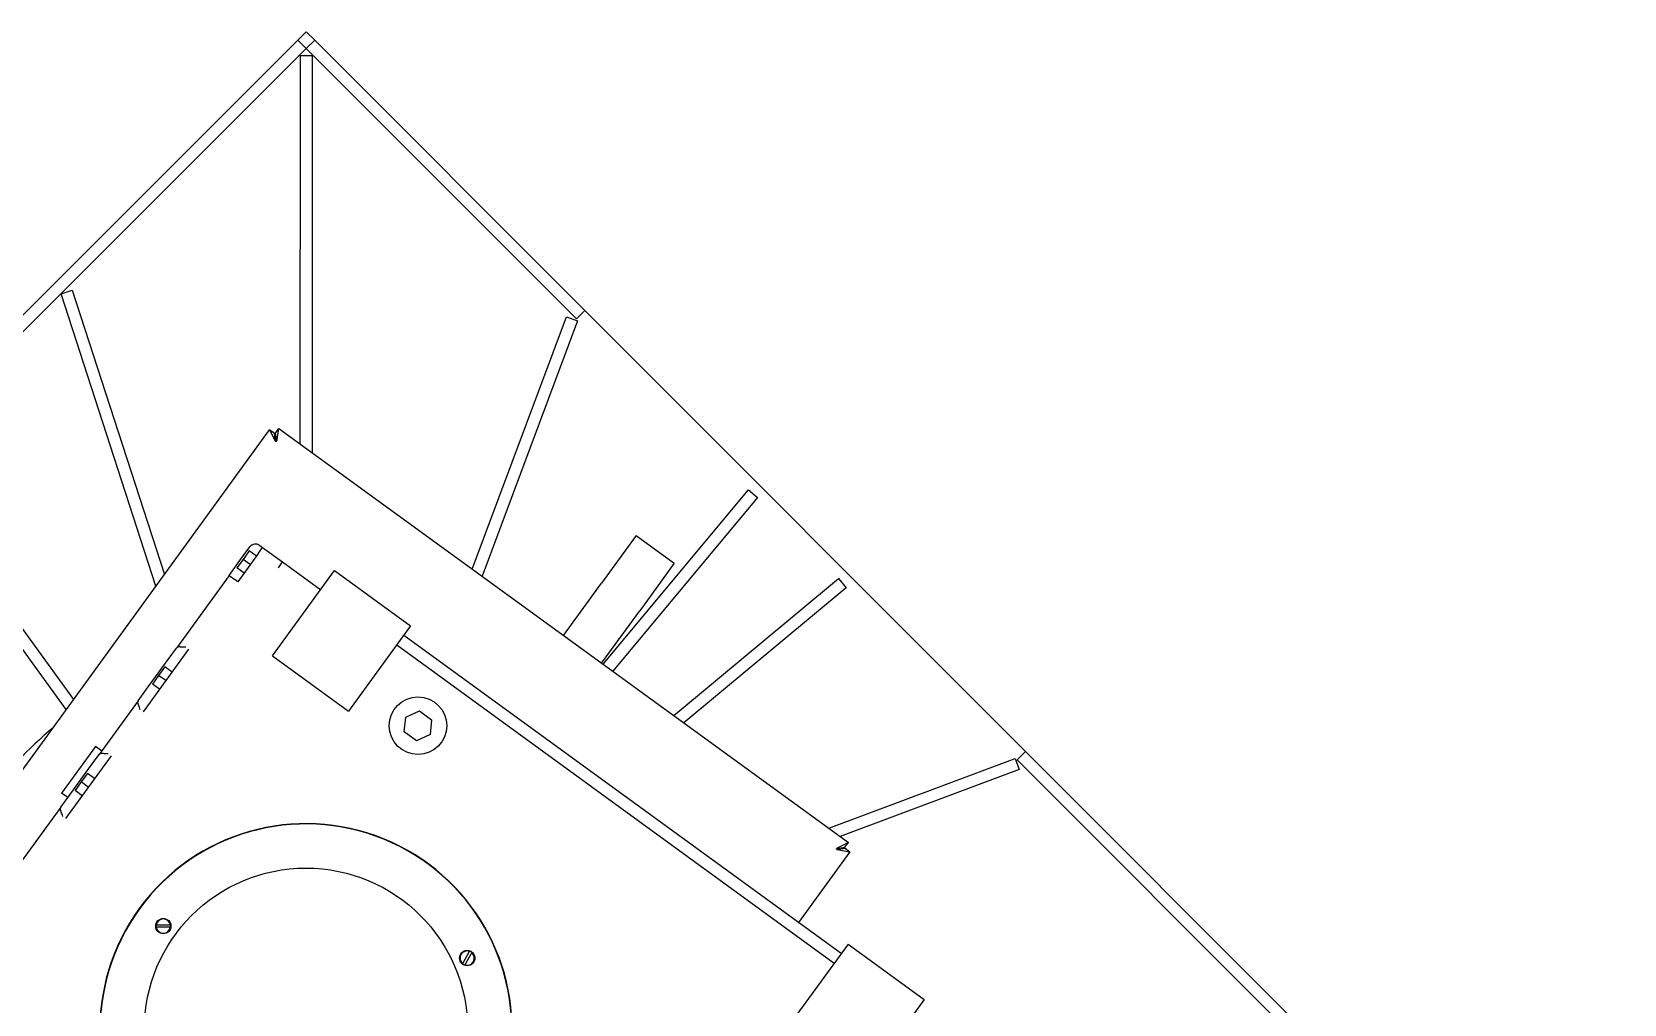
# Model space of a CAD drawing. Header units: millimetres. Extents: x 0 to 157650, y 0 to 89100.
# Drawn here: x 56309 to 57663, y 31708 to 32534 of the extents above; entities that cross this region are included whole.
import ezdxf

# ---------------------------------------------------------------- set-up
doc = ezdxf.new("R2010")
doc.units = ezdxf.units.MM
doc.header["$LTSCALE"] = 150
doc.layers.add('Visible', color=7, linetype='Continuous', lineweight=25)

msp = doc.modelspace()

# ---------------------------------------------------------------- linework, layer by layer
at = {"layer": 'Visible', "color": 9, "true_color": 0xc0c0c0}
for p, q in [((56535.2, 32527.4), (55700.6, 31693.3)), ((56535.2, 32527.4), (56542.3, 32534.4)), ((56542.3, 32534.4), (56535.2, 32527.4)), ((56542.3, 32520.3), (56535.2, 32527.4)), ((56542.3, 32534.4), (56549.4, 32527.4)), ((56549.4, 32527.4), (56542.3, 32520.3)), ((56549.4, 32527.4), (56779.1, 32297.5)), ((56542.3, 32520.3), (55707.6, 31686.2)), ((56537.2, 32184), (56537.3, 32514.4)), ((56537.3, 32514.4), (56547.3, 32514.4)), ((56542.3, 32520.3), (56772, 32290.4)), ((56547.3, 32514.4), (56547.2, 32176.7)), ((56333.7, 32311.7), (56343.2, 32314.8)), ((56414.4, 32063), (56333.7, 32311.7)), ((56343.2, 32314.8), (56421.7, 32073)), ((56779.1, 32297.5), (56772, 32290.4)), ((56779.1, 32297.5), (57153.8, 31922.6)), ((56683.3, 32077.7), (56763.6, 32292.2)), ((56773, 32288.7), (56691.7, 32071.6)), ((56763.6, 32292.2), (56773, 32288.7)), ((56047.3, 31558.1), (56511, 32196)), ((56511, 32196), (56516.2, 32186)), ((56515.1, 32193), (56511, 32196)), ((56516.2, 32186), (56515.1, 32193)), ((56516.1, 32193.2), (56519, 32197.2)), ((56517.2, 32186.2), (56516.1, 32193.2)), ((56517.2, 32186.2), (56516.2, 32186)), ((56517.2, 32186.2), (56519, 32197.2)), ((56519, 32197.2), (57003.2, 31845.2)), ((56338.2, 31958.2), (56187.5, 32165.7)), ((56195.6, 32171.6), (56344.4, 31966.7)), ((56794.7, 31996.8), (56918.2, 32145)), ((56918.2, 32145), (56925.9, 32138.6)), ((56925.9, 32138.6), (56802.8, 31990.9)), ((56822.8, 32106.1), (56793.4, 32065.7)), ((56822.8, 32106.1), (56855.2, 32082.6)), ((56501.6, 32091.2), (56484, 32066.9)), ((56487.3, 32086.8), (56494.3, 32096.5)), ((56493.8, 32093.1), (56488.5, 32085.9)), ((56499.8, 32088.7), (56493.8, 32093.1)), ((56501.6, 32091.2), (56505.1, 32096)), ((56502.7, 32097.8), (56505.1, 32096)), ((56505.1, 32096), (56522.1, 32083.7)), ((56476.7, 32072.2), (56487.3, 32086.8)), ((56488.5, 32085.9), (56483.2, 32078.6)), ((56489.3, 32074.2), (56483.2, 32078.6)), ((56494.6, 32081.5), (56488.5, 32085.9)), ((56518.6, 32078.8), (56522.1, 32083.7)), ((56522.1, 32083.7), (56554.5, 32060.1)), ((56855.2, 32082.6), (56825.8, 32042.2)), ((56476.7, 32072.2), (56431.8, 32010.5)), ((56476.7, 32072.2), (56481.5, 32068.7)), ((56484, 32066.9), (56481.5, 32068.7)), ((56513.6, 32003.9), (56566.2, 32076.3)), ((56566.2, 32076.3), (56630.9, 32029.3)), ((56761.1, 32021.2), (56793.4, 32065.7)), ((56854.9, 31953), (56994.9, 32069.5)), ((56994.9, 32069.5), (57001.3, 32061.8)), ((57001.3, 32061.8), (56863.3, 31946.9)), ((56793.4, 31997.7), (56825.8, 32042.2)), ((56630.9, 32029.3), (56578.3, 31956.9)), ((56442.2, 32009.4), (56403.5, 31956.2)), ((56424.7, 32000.7), (56431.8, 32010.5)), ((56619.2, 32013.1), (56991.2, 31742.6)), ((56997.1, 31750.7), (56625.1, 32021.2)), ((56406.4, 31975.5), (56424.7, 32000.7)), ((56513.6, 32003.9), (56578.3, 31956.9)), ((56416.7, 31987.2), (56411.5, 31979.9)), ((56422, 31994.5), (56416.7, 31987.2)), ((56422.8, 31982.8), (56416.7, 31987.2)), ((56428.1, 31990.1), (56422, 31994.5)), ((56399.2, 31965.7), (56406.4, 31975.5)), ((56417.5, 31975.5), (56411.5, 31979.9)), ((56399.2, 31965.7), (56366, 31919.9)), ((56626.9, 31951.8), (56638.5, 31957)), ((56638.5, 31957), (56648.8, 31949.5)), ((56625.6, 31939.2), (56626.9, 31951.8)), ((56648.8, 31949.5), (56647.5, 31936.9)), ((56635.9, 31931.7), (56625.6, 31939.2)), ((56647.5, 31936.9), (56635.9, 31931.7)), ((56362.9, 31926.8), (56334.1, 31887.2)), ((56376.3, 31918.8), (56337.6, 31865.6)), ((56358.8, 31910.1), (56366, 31919.9)), ((56368.2, 31923), (56362.9, 31926.8)), ((56986.5, 31857.3), (57145, 31916.5)), ((57145, 31916.5), (57148.5, 31907.1)), ((57153.8, 31922.6), (57146.7, 31915.5)), ((57146.7, 31915.5), (57376.4, 31685.6)), ((57153.8, 31922.6), (57383.5, 31692.7)), ((56340.5, 31884.9), (56358.8, 31910.1)), ((56356.2, 31903.9), (56350.9, 31896.6)), ((56362.2, 31899.5), (56356.2, 31903.9)), ((57148.5, 31907.1), (56996.2, 31850.2)), ((56350.9, 31896.6), (56345.6, 31889.3)), ((56351.7, 31884.9), (56345.6, 31889.3)), ((56356.9, 31892.2), (56350.9, 31896.6)), ((56333.4, 31875.1), (56297.8, 31826.1)), ((56333.4, 31875.1), (56340.5, 31884.9)), ((56339.4, 31883.3), (56334.1, 31887.2)), ((57004.4, 31837.2), (56960.7, 31777.1)), ((57003.2, 31845.2), (56993.2, 31840.1)), ((56993.2, 31840.1), (57000.2, 31841.2)), ((56993.4, 31839.1), (56993.2, 31840.1)), ((56993.4, 31839.1), (57000.4, 31840.2)), ((56993.4, 31839.1), (57004.4, 31837.2)), ((57000.2, 31841.2), (57003.2, 31845.2)), ((57000.4, 31840.2), (57004.4, 31837.2)), ((56414.5, 31775.1), (56414.7, 31775.1)), ((56414.7, 31773.1), (56414.6, 31773.1)), ((56414.7, 31775.1), (56426.7, 31775.2)), ((56426.7, 31773.2), (56414.7, 31773.1)), ((56426.7, 31775.2), (56426.9, 31775.2)), ((56426.9, 31773.2), (56426.7, 31773.2)), ((56675.3, 31742.2), (56681.1, 31752.6)), ((56681.1, 31752.6), (56681.2, 31752.7)), ((57003, 31758.8), (56946.5, 31681)), ((57003, 31758.8), (57067.7, 31711.7)), ((56675.2, 31742), (56675.3, 31742.2)), ((56677, 31741.2), (56676.9, 31741)), ((56682.9, 31751.6), (56677, 31741.2)), ((56683, 31751.8), (56682.9, 31751.6)), ((57067.7, 31711.7), (57025.1, 31653.1))]:
    msp.add_line(p, q, dxfattribs=at)
for centre, radius in [((56637.2, 31944.4), 24.5), ((56542, 31685.9), 137.5), ((56420.7, 31774.1), 6.5), ((56679.1, 31746.9), 6.5)]:
    msp.add_circle(centre, radius, dxfattribs=at)
for centre, radius, start, end in [((56542, 31685.9), 12796, 225.6757, 85.41892), ((56542, 31685.9), 12250, 248.67431, 61.10467), ((56542, 31685.9), 2654.3, 191.6093, 78.3907), ((56542, 31685.9), 2606, 191.0997, 78.9003), ((56542, 31685.9), 2600, 197.3421, 78.8743), ((56499.2, 32092.9), 6, 53.9812, 143.9812), ((56542, 31685.9), 335, 129.9465, 158.0158), ((56542, 31685.9), 175.3, 351.8153, 296.147), ((56542, 31685.9), 175, 351.6416, 296.3207), ((56420.7, 31774.1), 6.06, 10.1032, 171.1149), ((56420.7, 31774.1), 6.24, 171.3835, 189.8345), ((56420.7, 31774.1), 6.06, 190.1032, 351.1149), ((56420.7, 31774.1), 6.24, 351.3835, 9.8345), ((56679.1, 31746.9), 6.06, 70.1032, 231.1149), ((56679.1, 31746.9), 6.24, 51.3835, 69.8345), ((56679.1, 31746.9), 6.24, 231.3835, 249.8345), ((56679.1, 31746.9), 6.06, 250.1032, 51.1149)]:
    msp.add_arc(centre, radius, start, end, dxfattribs=at)
for centre, start_param, end_param in [((56436.7, 32007), 5.435123, 6.283185), ((56404.1, 31962.1), 0, 0.848062), ((56370.8, 31916.4), 5.435123, 6.283185), ((56338.2, 31871.5), 0, 0.848062)]:
    msp.add_ellipse(centre, major_axis=(-4.85, 3.53), ratio=0.57735, start_param=start_param, end_param=end_param, dxfattribs=at)
for points, knots in [([(56439.7, 32011.2), (56439.1, 32011.2), (56438.3, 32011.2), (56436.9, 32011.2), (56436.3, 32011.3), (56435.5, 32011.3), (56435.2, 32011.4), (56435, 32011.4)], [0, 0, 0, 0, 0.1995864, 0.1995864, 0.3991729, 0.3991729, 0.4815238, 0.4815238, 0.4815238, 0.4815238]), ([(56401, 31957.9), (56400.8, 31958.5), (56400.6, 31959.2), (56400.2, 31960.4), (56400, 31961), (56399.6, 31961.8), (56399.5, 31962.1), (56399.3, 31962.4)], [0, 0, 0, 0, 0.1852377, 0.1852377, 0.3704754, 0.3704754, 0.4807717, 0.4807717, 0.4807717, 0.4807717]), ([(56373.9, 31920.6), (56373.2, 31920.6), (56372.5, 31920.6), (56371.1, 31920.6), (56370.4, 31920.7), (56369.6, 31920.7), (56369.4, 31920.8), (56369.1, 31920.8)], [0, 0, 0, 0, 0.1995864, 0.1995864, 0.3991729, 0.3991729, 0.4815238, 0.4815238, 0.4815238, 0.4815238]), ([(56335.2, 31867.3), (56335, 31867.9), (56334.8, 31868.6), (56334.3, 31869.8), (56334.1, 31870.4), (56333.8, 31871.2), (56333.6, 31871.5), (56333.5, 31871.8)], [0, 0, 0, 0, 0.1852377, 0.1852377, 0.3704754, 0.3704754, 0.4807717, 0.4807717, 0.4807717, 0.4807717])]:
    msp.add_open_spline(points, degree=3, knots=knots, dxfattribs=at)

doc.saveas('drawing.dxf')
